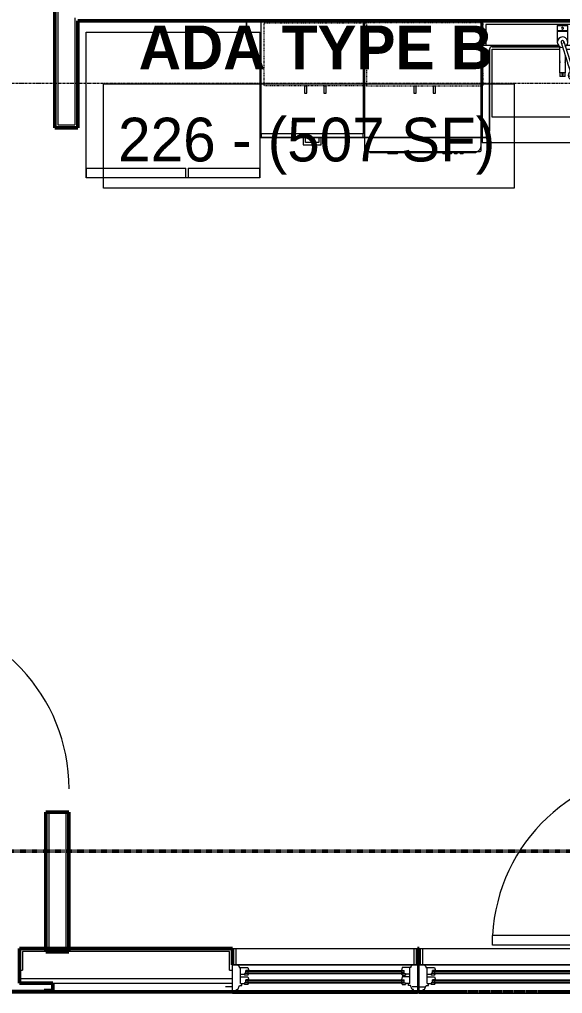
# Model space of a CAD drawing. Header units: inches. Extents: x -4218 to -1830, y 9767 to 12426.
# Drawn here: x -3104 to -2992.3, y 9979.8 to 10180.3 of the extents above; entities that cross this region are included whole.
import ezdxf

# ---------------------------------------------------------------- set-up
doc = ezdxf.new("R2010")
doc.units = ezdxf.units.IN
doc.header["$MEASUREMENT"] = 0
for name, pattern in [('Dash', [0.25, 0.125, -0.125]), ('Dash 1_16_', [0.125, 0.0625, -0.0625]), ('Grid Line 1_2_', [0.875, 0.5, -0.125, 0.125, -0.125])]:
    doc.linetypes.add(name, pattern=pattern)
for name, color, linetype, lineweight in [('0-1', 7, 'Continuous', 5), ('0-2', 252, 'Continuous', 9), ('A-AREA-IDEN', 2, 'Continuous', 9), ('A-DOOR-1', 10, 'Continuous', 9), ('A-DOOR-2', 50, 'Continuous', 20), ('A-GLAZ-1', 151, 'Continuous', 9), ('A-GLAZ-2', 151, 'Continuous', 20), ('A-GLAZ-3', 151, 'Continuous', 50), ('A-WALL', 113, 'Continuous', 13), ('A-WALL-1', 7, 'Continuous', 50), ('A-WALL-2', 250, 'Continuous', 13), ('A-WALL-7', 113, 'Continuous', 9), ('A-WALL-8', 113, 'Continuous', 50), ('C-PROP-LINE-1', 91, 'Dash 1_16_', 50), ('P-SANR-FIXT-1', 10, 'Continuous', 9), ('P-SANR-FIXT-3', 252, 'Continuous', 9), ('Q-CASE-1', 253, 'Continuous', 9), ('Q-CASE-2', 252, 'Continuous', 9), ('Q-CASE-3', 10, 'Continuous', 9), ('Q-CASE-4', 10, 'Dash', 9), ('Q-CASE-5', 254, 'Continuous', 9), ('Q-SPCQ-1', 10, 'Continuous', 9), ('Q-SPCQ-2', 253, 'Continuous', 9), ('Q-SPCQ-3', 252, 'Continuous', 9), ('Q-SPCQ-4', 254, 'Continuous', 9), ('S-GRID-1', 1, 'Grid Line 1_2_', 9)]:
    doc.layers.add(name, color=color, linetype=linetype, lineweight=lineweight)
doc.styles.add('Century Gothic', font='ufonts.com_century-gothic.ttf', dxfattribs={"height": 9})
doc.styles.add('Century Gothic_B', font='GOTHICB.TTF', dxfattribs={"height": 9})

# ---------------------------------------------------------------- blocks, each defined once
blk = doc.blocks.new('SWING - SINGLE - FLUSH - 36_ x 80_ - OFFSET PIVOT DOOR AT MAGIC PAK AND WASHER_DRYER-3199415-BACKGROUND - 2ND FLOOR')
at = {"layer": 'A-DOOR-1'}
blk.add_arc((18, -2.38), 36.07, 180, 266.8211, dxfattribs=at)
at = {"layer": 'A-DOOR-2'}
for p, q in [((16, -2.38), (16, -38.39)), ((18, -2.38), (16, -2.38)), ((18, -2.38), (18, -38.39)), ((18, -38.39), (16, -38.39))]:
    blk.add_line(p, q, dxfattribs=at)
blk = doc.blocks.new('Refrigerator_-_Side-by-Side_6047 - 36_ X 30_-1372843-BACKGROUND - 2ND FLOOR')
at = {"layer": 'Q-SPCQ-1'}
for p, q in [((-17.88, 15.58), (17.87, 15.58)), ((-17.88, -14.42), (-17.88, 15.58)), ((-17.88, 15.58), (-3.13, 15.58)), ((-17.88, 15.58), (-17.88, 13.58)), ((-3.13, 13.58), (-3.13, 15.58)), ((-2.63, 15.58), (17.87, 15.58)), ((-2.63, 15.58), (-2.63, 13.58)), ((17.87, 15.58), (17.87, -14.42)), ((17.87, 13.58), (17.87, 15.58)), ((-3.13, 13.58), (-17.88, 13.58)), ((17.87, 13.58), (-2.63, 13.58)), ((17.87, -14.42), (-17.88, -14.42))]:
    blk.add_line(p, q, dxfattribs=at)
blk = doc.blocks.new('Dishwasher_15404 - 34_ counter-V21-BACKGROUND - 2ND FLOOR')
at = {"layer": 'Q-SPCQ-1'}
for p, q in [((25.8, 24), (24, 24)), ((26.68, 24), (25.8, 24)), ((26.87, 22.93), (26.87, 23.8)), ((26.87, 0.2), (26.87, 22.93)), ((26.87, 22.91), (27.12, 22.91)), ((27.12, 22.91), (27.12, 1.09)), ((27.37, 20.28), (27.12, 20.28)), ((27.37, 20.28), (27.37, 19.69)), ((27.12, 19.69), (27.37, 19.69)), ((27.37, 19.1), (27.12, 19.1)), ((27.12, 18.51), (27.37, 18.51)), ((27.37, 19.1), (27.37, 18.51)), ((27.37, 17.92), (27.12, 17.92)), ((27.12, 17.33), (27.37, 17.33)), ((27.37, 16.74), (27.12, 16.74)), ((27.12, 16.15), (27.37, 16.15)), ((27.37, 17.92), (27.37, 17.33)), ((27.37, 16.74), (27.37, 16.15)), ((27.37, 6.79), (27.12, 6.79)), ((27.37, 6.79), (27.37, 5.81)), ((27.12, 4.82), (27.37, 4.82)), ((27.37, 5.81), (27.37, 4.82)), ((26.87, 1.09), (27.12, 1.09)), ((24, 0), (26.68, 0))]:
    blk.add_line(p, q, dxfattribs=at)
for centre, radius, start, end in [((25.8, 22.93), 1.07, 360, 90), ((26.68, 23.8), 0.197, 0, 90), ((26.68, 0.2), 0.197, 270, 360), ((26.68, 0.2), 0.197, 270, 345)]:
    blk.add_arc(centre, radius, start, end, dxfattribs=at)
at = {"layer": 'Q-SPCQ-2'}
for p, q in [((0.37, 24), (0, 24)), ((0, 0), (0.37, 0))]:
    blk.add_line(p, q, dxfattribs=at)
at = {"layer": 'Q-SPCQ-3'}
for p, q in [((5.07, 24), (0.37, 24)), ((24, 24), (5.1, 24)), ((0.37, 0), (2.55, 0)), ((2.64, 0), (24, 0))]:
    blk.add_line(p, q, dxfattribs=at)
at = {"layer": 'Q-SPCQ-4'}
blk.add_line((0, 24), (0, 0), dxfattribs=at)
blk = doc.blocks.new('Vanity Cabinet-Double Door - 33_-V24-BACKGROUND - 2ND FLOOR')
at = {"layer": 'Q-CASE-1'}
for p, q in [((-15.76, -0.38), (-15.76, 0)), ((-15.76, 0), (-15.76, -0.38)), ((17.24, 0), (17.24, -0.38)), ((17.24, -0.38), (17.24, 0))]:
    blk.add_line(p, q, dxfattribs=at)
at = {"layer": 'Q-CASE-2'}
for p, q in [((-15.76, -5.06), (-15.76, -0.38)), ((-15.76, -0.38), (-15.76, -5.06)), ((-15.01, -0.75), (-15.01, -5.06)), ((16.49, -0.75), (-15.01, -0.75)), ((16.49, -5.06), (16.49, -0.75))]:
    blk.add_line(p, q, dxfattribs=at)
at = {"layer": 'Q-CASE-5'}
for p, q in [((-15.76, 0), (17.24, 0)), ((17.24, 0), (-15.76, 0)), ((17.24, 0), (-15.76, 0))]:
    blk.add_line(p, q, dxfattribs=at)
blk = doc.blocks.new('Base Cabinet 3 Drawer 230 - Base Cabinet 3 Drawer 230 21_-2554957-BACKGROUND - 2ND FLOOR')
at = {"layer": 'Q-CASE-1'}
for p, q in [((-9.76, -0.31), (-9.76, -0.01)), ((11.24, 0), (11.24, -0.38)), ((-1.14, -24), (-0.64, -24)), ((2.61, -24), (2.11, -24))]:
    blk.add_line(p, q, dxfattribs=at)
at = {"layer": 'Q-CASE-2'}
for p, q in [((-9.76, -23.25), (-9.76, -0.38)), ((11.24, -0.38), (11.24, -2.52)), ((11.24, -2.61), (11.24, -23.25)), ((-9.76, -23.25), (-9.76, -24)), ((11.24, -23.25), (-9.76, -23.25)), ((-9.76, -24), (11.24, -24)), ((-1.14, -24), (-0.64, -24)), ((2.61, -24), (2.11, -24)), ((11.24, -24), (11.24, -23.25))]:
    blk.add_line(p, q, dxfattribs=at)
at = {"layer": 'Q-CASE-3'}
for p, q in [((-1.14, -24), (-1.14, -25.5)), ((-0.64, -25), (-0.64, -24)), ((2.11, -24), (2.11, -25)), ((2.61, -25.5), (2.61, -24)), ((-1.14, -25.5), (2.61, -25.5)), ((2.11, -25), (-0.64, -25))]:
    blk.add_line(p, q, dxfattribs=at)
at = {"layer": 'Q-CASE-5'}
for p, q in [((-9.76, 0), (11.24, 0)), ((-1.14, -24), (-0.64, -24)), ((2.61, -24), (2.11, -24))]:
    blk.add_line(p, q, dxfattribs=at)
blk = doc.blocks.new('300 Series Wall Hung Cabinet_302 - 24_ X 24_-2588623-BACKGROUND - 2ND FLOOR')
at = {"layer": 'Q-CASE-3'}
for p, q in [((-2.25, -13.19), (-1.76, -13.19)), ((-2.25, -13.19), (-2.25, -14.69)), ((-1.76, -14.69), (-1.76, -13.19)), ((1.75, -13.19), (2.24, -13.19)), ((1.75, -13.19), (1.75, -14.69)), ((2.24, -14.69), (2.24, -13.19)), ((-2.25, -14.69), (-1.76, -14.69)), ((1.75, -14.69), (2.24, -14.69))]:
    blk.add_line(p, q, dxfattribs=at)
at = {"layer": 'Q-CASE-4'}
for p, q in [((12, -0.19), (-12, -0.19)), ((-12, -0.19), (-12, -13.19)), ((12, -13.19), (12, -0.19)), ((-12, -13.19), (12, -13.19))]:
    blk.add_line(p, q, dxfattribs=at)
blk = doc.blocks.new('kitchen_faucet_14143 - kitchen_faucet_14143-2439044-BACKGROUND - 2ND FLOOR')
at = {"layer": 'P-SANR-FIXT-1'}
for p, q in [((-6.3, 0.57), (-7.09, 0.57)), ((-7.09, -0.57), (-7.09, 0.57)), ((-0.9, 0.59), (-6.3, 0.59)), ((-6.3, 0.57), (-6.3, 0.59)), ((-6.3, 0.42), (-6.3, 0.5)), ((-6.3, 0.3), (-6.3, 0.4)), ((-6.3, 0.29), (-6.3, 0.15)), ((-6.3, 0.15), (-6.3, 0.29)), ((-6.3, 0.15), (-6.3, -0.15)), ((-6.3, -0.15), (-6.3, 0.15)), ((-3.97, 0.59), (-4.89, 0.59)), ((2.26, 1.08), (0, 1.08)), ((2.34, 1.02), (2.1, 1.02)), ((2.26, 1.08), (2.26, -1.08)), ((3.44, 1.08), (2.34, 1.08)), ((2.34, -1.08), (2.34, 1.08)), ((3.44, 1.08), (3.44, -1.08)), ((-7.41, -2.04), (-6.99, -1.91)), ((-7.09, -0.57), (-6.3, -0.57)), ((-6.3, -0.15), (-6.3, -0.29)), ((-6.3, -0.29), (-6.3, -0.15)), ((-6.3, -0.4), (-6.3, -0.3)), ((-6.3, -0.5), (-6.3, -0.42)), ((-6.3, -0.59), (-6.3, -0.51)), ((-6.3, -0.59), (-2.83, -0.59)), ((-4.89, -0.59), (-3.97, -0.59)), ((-0.94, -0.59), (-0.9, -0.59)), ((0, -1.08), (2.26, -1.08)), ((2.1, -1.02), (2.34, -1.02)), ((2.34, -1.08), (3.44, -1.08)), ((-7.58, -2.2), (-8.24, -2.2)), ((-8.24, -2.4), (-7.58, -2.4)), ((-6.81, -2.46), (-7.23, -2.59))]:
    blk.add_line(p, q, dxfattribs=at)
at = {"layer": 'P-SANR-FIXT-1', "flags": 128}
for points in [[(-0.06, 0.29), (-0.07, 0.29), (-0.07, 0.29), (-0.07, 0.29), (-0.07, 0.29), (-0.07, 0.29), (-0.08, 0.28), (-0.08, 0.28), (-0.09, 0.28), (-0.1, 0.28), (-0.1, 0.28), (-0.11, 0.27), (-0.26, 0.23), (-0.28, 0.22), (-0.3, 0.22), (-0.46, 0.16), (-0.49, 0.16), (-0.51, 0.15), (-0.54, 0.14), (-0.57, 0.13), (-0.6, 0.12), (-0.63, 0.11), (-0.66, 0.1), (-0.69, 0.09), (-0.72, 0.08), (-0.75, 0.07), (-0.78, 0.06), (-0.82, 0.05), (-0.85, 0.04), (-0.89, 0.03), (-0.92, 0.02), (-0.96, 0.01), (-1, 0), (-1.04, -0.02), (-1.07, -0.03), (-1.11, -0.04), (-1.15, -0.05), (-1.2, -0.07), (-1.24, -0.08), (-1.28, -0.09), (-1.32, -0.11), (-1.37, -0.12), (-1.41, -0.14), (-1.46, -0.15), (-1.5, -0.16), (-1.55, -0.18), (-1.6, -0.19), (-1.65, -0.21), (-1.69, -0.23), (-1.74, -0.24), (-1.79, -0.26), (-2.49, -0.48), (-2.55, -0.5), (-2.61, -0.51), (-2.67, -0.53), (-2.72, -0.55), (-2.78, -0.57), (-2.84, -0.59), (-2.9, -0.61), (-2.96, -0.62), (-3.02, -0.64), (-3.08, -0.66), (-3.14, -0.68), (-3.19, -0.7), (-3.25, -0.72), (-3.31, -0.74), (-3.37, -0.76), (-3.43, -0.77), (-3.49, -0.79), (-3.55, -0.81), (-3.61, -0.83), (-3.67, -0.85), (-3.73, -0.87), (-3.79, -0.89), (-3.85, -0.91), (-3.91, -0.92), (-3.97, -0.94), (-4.03, -0.96), (-4.09, -0.98), (-4.15, -1), (-4.21, -1.02), (-4.26, -1.04), (-4.32, -1.05), (-4.94, -1.25), (-4.99, -1.27), (-5.04, -1.28), (-5.09, -1.3), (-5.15, -1.31), (-5.2, -1.33), (-5.44, -1.41), (-5.48, -1.42), (-5.53, -1.43), (-5.57, -1.45), (-5.62, -1.46), (-5.66, -1.48), (-5.7, -1.49), (-5.75, -1.5), (-5.79, -1.52), (-5.83, -1.53), (-5.87, -1.54), (-5.91, -1.56), (-5.95, -1.57), (-5.99, -1.58), (-6.02, -1.59), (-6.06, -1.6), (-6.1, -1.61), (-6.13, -1.63), (-6.17, -1.64), (-6.2, -1.65), (-6.23, -1.66), (-6.26, -1.67), (-6.3, -1.68), (-6.33, -1.69), (-6.36, -1.7), (-6.38, -1.71), (-6.41, -1.71), (-6.44, -1.72), (-6.47, -1.73), (-6.49, -1.74), (-6.52, -1.75), (-6.54, -1.76), (-6.57, -1.76), (-6.59, -1.77), (-6.61, -1.78), (-6.63, -1.78), (-6.65, -1.79), (-6.67, -1.8), (-6.69, -1.8), (-6.71, -1.81), (-6.73, -1.81), (-6.74, -1.82), (-6.76, -1.82), (-6.77, -1.83), (-6.79, -1.83), (-6.8, -1.84), (-6.81, -1.84), (-6.83, -1.84), (-6.84, -1.85), (-6.85, -1.85), (-6.86, -1.85), (-6.87, -1.86), (-6.87, -1.86), (-6.88, -1.86), (-6.89, -1.86), (-6.89, -1.87), (-6.9, -1.87), (-6.9, -1.87), (-6.9, -1.87), (-6.91, -1.87), (-6.91, -1.87), (-6.91, -1.87)], [(0.27, 0.18), (0.21, 0.23), (0.15, 0.28), (0.08, 0.3), (0, 0.3), (-0.08, 0.28), (-0.15, 0.25), (-0.2, 0.2), (-0.24, 0.13), (-0.27, 0.06), (-0.27, 0.01)], [(-0.22, -0.16), (-0.17, -0.22), (-0.1, -0.26), (-0.03, -0.28), (0.05, -0.29), (0.13, -0.27), (0.19, -0.23), (0.25, -0.18), (0.29, -0.12), (0.31, -0.04), (0.32, 0.03), (0.3, 0.11), (0.27, 0.18)], [(-6.61, -1.94), (-6.67, -1.9), (-6.74, -1.87), (-6.82, -1.86), (-6.9, -1.87), (-6.97, -1.9), (-7.03, -1.94), (-7.08, -2), (-7.1, -2.08), (-7.11, -2.15)], [(-0.25, -0.39), (-0.27, -0.4), (-0.3, -0.4), (-0.32, -0.41), (-0.35, -0.42), (-0.38, -0.43), (-0.41, -0.44), (-0.44, -0.45), (-0.46, -0.46), (-0.5, -0.47), (-0.53, -0.48), (-0.56, -0.49), (-0.59, -0.5), (-0.62, -0.51), (-0.66, -0.52), (-0.69, -0.53), (-0.73, -0.54), (-0.77, -0.55), (-0.8, -0.56), (-0.84, -0.58), (-0.88, -0.59), (-0.92, -0.6), (-0.96, -0.61), (-1, -0.63), (-1.04, -0.64), (-1.08, -0.65), (-1.13, -0.67), (-1.17, -0.68), (-1.22, -0.69), (-1.26, -0.71), (-1.31, -0.72), (-1.35, -0.74), (-1.4, -0.75), (-1.45, -0.77), (-1.5, -0.78), (-1.54, -0.8), (-1.59, -0.81), (-1.64, -0.83), (-1.69, -0.84), (-1.75, -0.86), (-1.8, -0.88), (-1.85, -0.89), (-1.9, -0.91), (-1.96, -0.93), (-2.01, -0.94), (-2.06, -0.96), (-2.12, -0.98), (-2.18, -1), (-2.23, -1.01), (-2.29, -1.03), (-2.34, -1.05), (-2.4, -1.07), (-2.46, -1.09), (-2.52, -1.1), (-2.57, -1.12), (-2.63, -1.14), (-2.69, -1.16), (-2.75, -1.18), (-2.81, -1.2), (-2.87, -1.21), (-2.93, -1.23), (-2.99, -1.25), (-3.05, -1.27), (-3.1, -1.29), (-3.16, -1.31), (-3.22, -1.33), (-3.28, -1.35), (-3.34, -1.37), (-3.4, -1.38), (-3.46, -1.4), (-3.52, -1.42), (-3.58, -1.44), (-3.64, -1.46), (-3.7, -1.48), (-3.76, -1.5), (-3.82, -1.52), (-3.88, -1.53), (-3.94, -1.55), (-4, -1.57), (-4.05, -1.59), (-4.11, -1.61), (-4.74, -1.8), (-4.79, -1.82), (-4.84, -1.84), (-4.89, -1.85), (-4.94, -1.87), (-4.99, -1.89), (-5.22, -1.96), (-5.27, -1.97), (-5.32, -1.99), (-5.36, -2), (-5.41, -2.02), (-5.45, -2.03), (-5.49, -2.04), (-5.54, -2.06), (-5.58, -2.07), (-5.62, -2.08), (-5.66, -2.1), (-5.7, -2.11), (-5.74, -2.12), (-5.78, -2.13), (-5.82, -2.15), (-5.85, -2.16), (-5.89, -2.17), (-5.93, -2.18), (-5.96, -2.19), (-6, -2.2), (-6.03, -2.21), (-6.06, -2.22), (-6.09, -2.23), (-6.13, -2.24), (-6.16, -2.25), (-6.19, -2.26), (-6.21, -2.27), (-6.24, -2.28), (-6.27, -2.29), (-6.3, -2.3), (-6.32, -2.3), (-6.35, -2.31), (-6.37, -2.32), (-6.39, -2.33), (-6.42, -2.33), (-6.44, -2.34), (-6.46, -2.35), (-6.48, -2.35), (-6.5, -2.36), (-6.52, -2.37), (-6.54, -2.37), (-6.55, -2.38), (-6.57, -2.38), (-6.59, -2.39), (-6.6, -2.39), (-6.61, -2.4), (-6.63, -2.4), (-6.64, -2.41), (-6.65, -2.41), (-6.66, -2.41), (-6.67, -2.42), (-6.68, -2.42), (-6.69, -2.42), (-6.7, -2.42), (-6.7, -2.43), (-6.71, -2.43), (-6.72, -2.43), (-6.72, -2.43), (-6.72, -2.43), (-6.73, -2.43), (-6.73, -2.43), (-6.73, -2.43), (-6.73, -2.43)], [(0.11, -0.27), (0.11, -0.27), (0.11, -0.27), (0.11, -0.28), (0.11, -0.28), (0.1, -0.28), (0.1, -0.28), (0.09, -0.28), (0.09, -0.28), (0.08, -0.28), (0.07, -0.29), (0.06, -0.29), (-0.08, -0.34), (-0.1, -0.34), (-0.12, -0.35), (-0.14, -0.35), (-0.16, -0.36), (-0.18, -0.37), (-0.2, -0.37), (-0.23, -0.38), (-0.25, -0.39)], [(-7.11, -2.15), (-7.1, -2.23), (-7.08, -2.3), (-7.03, -2.36), (-6.97, -2.41), (-6.9, -2.44), (-6.82, -2.45), (-6.74, -2.44), (-6.67, -2.41), (-6.61, -2.36), (-6.56, -2.3), (-6.53, -2.23), (-6.52, -2.15)]]:
    blk.add_lwpolyline(points, dxfattribs=at)
at = {"layer": 'P-SANR-FIXT-1'}
for centre, radius, start, end in [((-6.69, 0), 0.118, 0, 180), ((0, 0), 1.08, 360, 180), ((2.88, 0), 0.197, 0, 180), ((-6.83, -2.16), 0.984, 34.6289, 180), ((-6.83, -2.16), 0.63, 45, 180), ((-6.83, -2.16), 0.591, 47.2269, 168.6397), ((-6.69, 0), 0.118, 180, 360), ((0, 0), 1.08, 180, 182.3811), ((0, 0), 1.08, 212.5288, 360), ((2.88, 0), 0.197, 180, 0), ((-6.83, -2.16), 0.984, 180, 183.6246), ((-6.83, -2.16), 0.984, 195, 360), ((-6.83, -2.16), 0.63, 180, 349.6916), ((-6.83, -2.16), 0.591, 168.6397, 180), ((-6.83, -2.16), 0.591, 180, 227.1165), ((-6.83, -2.16), 0.591, 227.1165, 345.2352)]:
    blk.add_arc(centre, radius, start, end, dxfattribs=at)
for centre, major_axis, ratio, start_param, end_param in [((-3.97, 0), (0, 0.591), 0.906308, 6.021386, 6.806784), ((-3.97, 0), (0, 0.591), 0.906308, 2.617994, 3.403392), ((-8.24, -2.3), (0, 0.0984), 0.984808, 4.712389, 7.853982), ((-8.24, -2.3), (0, 0.0984), 0.984808, 1.570796, 4.712389)]:
    blk.add_ellipse(centre, major_axis=major_axis, ratio=ratio, start_param=start_param, end_param=end_param, dxfattribs=at)
blk = doc.blocks.new('Stainless Steel Farmhous Kitchen Sink - Stainless Steel Farmhous Kitchen Sink-2443921-BACKGROUND - 2ND FLOOR')
at = {"layer": 'P-SANR-FIXT-1'}
for p, q in [((-31, -16.96), (-31, -3)), ((-31, -3), (-17.09, -3)), ((-15.75, -3), (-2, -3)), ((-2, -3), (-2, -16.96)), ((-2, -16.96), (-31, -16.96)), ((-33, -21.19), (-33, -22.2)), ((0, -22.2), (0, -21.19)), ((-33, -22.2), (0, -22.2))]:
    blk.add_line(p, q, dxfattribs=at)
at = {"layer": 'P-SANR-FIXT-3'}
for p, q in [((-17.32, -2.25), (-33, -2.25)), ((-33, -2.32), (-33, -21.19)), ((-0.25, -2.25), (-15.68, -2.25)), ((0, -21.19), (0, -9.81))]:
    blk.add_line(p, q, dxfattribs=at)
blk = doc.blocks.new('300 Series Wall Hung Cabinet_302 - 21_ X 24_-2838688-BACKGROUND - 2ND FLOOR')
at = {"layer": 'Q-CASE-3'}
for p, q in [((-1.76, 14.69), (-2.25, 14.69)), ((-2.25, 14.69), (-2.25, 13.19)), ((-1.76, 13.19), (-1.76, 14.69)), ((2.24, 14.69), (1.75, 14.69)), ((1.75, 14.69), (1.75, 13.19)), ((2.24, 13.19), (2.24, 14.69)), ((-1.76, 13.19), (-2.25, 13.19)), ((2.24, 13.19), (1.75, 13.19))]:
    blk.add_line(p, q, dxfattribs=at)
at = {"layer": 'Q-CASE-4'}
for p, q in [((-10.5, 0.19), (-10.5, 13.19)), ((-10.5, 13.19), (10.5, 13.19)), ((10.5, 13.19), (10.5, 0.19)), ((10.5, 0.19), (-10.5, 0.19))]:
    blk.add_line(p, q, dxfattribs=at)
blk = doc.blocks.new('CTR - 1st Phase - Unit Layouts_rvt-1-BACKGROUND - 2ND FLOOR')
at = {"layer": 'A-WALL-1'}
for p, q in [((-3096.75, 10260.93), (-3096.75, 10158.02)), ((-3092, 10180.03), (-2939.15, 10180.03)), ((-3092, 10158.02), (-3092, 10180.03)), ((-3096.75, 10158.02), (-3096.12, 10158.02)), ((-3096.12, 10158.02), (-3092.62, 10158.02)), ((-3092.62, 10158.02), (-3092, 10158.02)), ((-3093.85, 10017.18), (-3098.6, 10017.18)), ((-3098.6, 10017.18), (-3098.6, 9988.43)), ((-3093.85, 9988.43), (-3093.85, 10017.18)), ((-3098.6, 9988.43), (-3097.97, 9988.43)), ((-3097.97, 9988.43), (-3094.47, 9988.43)), ((-3094.47, 9988.43), (-3093.85, 9988.43))]:
    blk.add_line(p, q, dxfattribs=at)
at = {"layer": 'A-WALL-2'}
for p, q in [((-3096.12, 10260.93), (-3096.12, 10158.64)), ((-3092.62, 10180.65), (-3092.62, 10158.64)), ((-3096.12, 10158.64), (-3092.62, 10158.64)), ((-3097.97, 10017.18), (-3097.97, 9989.06)), ((-3094.47, 10017.18), (-3094.47, 9989.06)), ((-3097.97, 9989.06), (-3094.47, 9989.06))]:
    blk.add_line(p, q, dxfattribs=at)
at = {"layer": 'A-WALL-7'}
for p, q in [((-2939.77, 10180.03), (-3057.25, 10180.03)), ((-3057.25, 10180.03), (-3057.25, 10179.65)), ((-3057.25, 10180.03), (-2939.77, 10180.03)), ((-3057.25, 10179.65), (-3057.25, 10180.03)), ((-3057.25, 10179.65), (-3057.25, 10177.72)), ((-3057.25, 10177.72), (-3057.25, 10179.65)), ((-3007.27, 10157.37), (-3007.27, 10174.22)), ((-3007.27, 10174.22), (-3007.27, 10157.37)), ((-3006.77, 10174.72), (-2992.86, 10174.72)), ((-2992.86, 10174.72), (-3006.77, 10174.72)), ((-3054.52, 10156.03), (-3008.1, 10156.03)), ((-3008.1, 10156.03), (-3054.52, 10156.03))]:
    blk.add_line(p, q, dxfattribs=at)
for centre, radius, start, end in [((-3006.77, 10174.22), 0.5, 90, 180), ((-3006.77, 10174.22), 0.5, 90, 180), ((-3008.77, 10157.37), 1.5, 296.6515, 0), ((-3008.77, 10157.37), 1.5, 296.6515, 360)]:
    blk.add_arc(centre, radius, start, end, dxfattribs=at)
at = {"layer": '0-2'}
for name, p in [('Base Cabinet 3 Drawer 230 - Base Cabinet 3 Drawer 230 21_-2554957-BACKGROUND - 2ND FLOOR', (-3044.51, 10180.03)), ('300 Series Wall Hung Cabinet_302 - 24_ X 24_-2588623-BACKGROUND - 2ND FLOOR', (-3020.62, 10179.84)), ('Vanity Cabinet-Double Door - 33_-V24-BACKGROUND - 2ND FLOOR', (-2993.01, 10180.03)), ('Stainless Steel Farmhous Kitchen Sink - Stainless Steel Farmhous Kitchen Sink-2443921-BACKGROUND - 2ND FLOOR', (-2975.77, 10177.22))]:
    blk.add_blockref(name, p, dxfattribs=at)
for name, p, rotation in [('300 Series Wall Hung Cabinet_302 - 21_ X 24_-2838688-BACKGROUND - 2ND FLOOR', (-3043.12, 10179.84), 180), ('Dishwasher_15404 - 34_ counter-V21-BACKGROUND - 2ND FLOOR', (-3033.02, 10180.03), 269.9999999999796), ('kitchen_faucet_14143 - kitchen_faucet_14143-2439044-BACKGROUND - 2ND FLOOR', (-2992.27, 10175.67), 89.9999999998956), ('Refrigerator_-_Side-by-Side_6047 - 36_ X 30_-1372843-BACKGROUND - 2ND FLOOR', (-3072.4, 10163.29), 180), ('SWING - SINGLE - FLUSH - 36_ x 80_ - OFFSET PIVOT DOOR AT MAGIC PAK AND WASHER_DRYER-3199415-BACKGROUND - 2ND FLOOR', (-3111.85, 10019.55), 180), ('SWING - SINGLE - FLUSH - 36_ x 80_ - OFFSET PIVOT DOOR AT MAGIC PAK AND WASHER_DRYER-3199415-BACKGROUND - 2ND FLOOR', (-2968.28, 10007.77), 269.9999999999521)]:
    blk.add_blockref(name, p, dxfattribs=dict(at, rotation=rotation))
blk = doc.blocks.new('Window-Double_Hung-Andersen-400_Series-Tilt_Wash - DOUBLE HUNG - REVERSE COTTAGE - 2ND FLOOR-2888952-BACKGROUND - 2ND FLOOR')
at = {"layer": 'A-GLAZ-1'}
for p, q in [((-18.95, 4.44), (18.95, 4.44)), ((-18.95, 1.06), (-18.95, 4.44)), ((-18.32, 1.06), (-18.32, 4.44)), ((18.32, 1.06), (18.32, 4.44)), ((18.95, 4.44), (18.95, 1.06)), ((-19.01, 2.44), (-19.01, 3.94)), ((-19.01, 3.94), (-18.95, 3.94)), ((-18.95, 2.44), (-19.01, 2.44)), ((18.95, 3.94), (19.01, 3.94)), ((19.01, 2.44), (18.95, 2.44)), ((19.01, 3.94), (19.01, 2.44)), ((18.95, 1.06), (-18.95, 1.06)), ((-16.29, -0.19), (-15.7, -0.19)), ((-16.29, -0.56), (-15.7, -0.56)), ((-15.82, -0.56), (-15.82, -0.19)), ((-15.7, -0.06), (15.7, -0.06)), ((-15.7, -0.19), (15.7, -0.19)), ((-15.7, -0.56), (15.7, -0.56)), ((-15.7, -0.69), (15.7, -0.69)), ((-15.7, -2), (15.7, -2)), ((16.29, -0.19), (15.7, -0.19)), ((16.29, -0.56), (15.7, -0.56)), ((15.82, -0.56), (15.82, -0.19)), ((-16.29, -2.13), (-15.7, -2.13)), ((-16.29, -2.5), (-15.7, -2.5)), ((-15.82, -2.5), (-15.82, -2.13)), ((-15.7, -2.13), (15.7, -2.13)), ((-15.7, -2.5), (15.7, -2.5)), ((-15.7, -2.63), (15.7, -2.63)), ((16.29, -2.13), (15.7, -2.13)), ((16.29, -2.5), (15.7, -2.5)), ((15.82, -2.5), (15.82, -2.13))]:
    blk.add_line(p, q, dxfattribs=at)
at = {"layer": 'A-GLAZ-2'}
for p, q in [((-19.01, 1.06), (19.01, 1.06)), ((-19.01, -4.81), (-19.01, 1.06)), ((-17.67, 0.78), (-18, 1.06)), ((-17.67, 0.78), (-17.67, 0.56)), ((-17.67, 0.56), (-15.86, 0.56)), ((-17.42, -2.75), (-17.42, 0.56)), ((-15.86, 0.56), (-15.7, -0.06)), ((15.86, 0.56), (15.7, -0.06)), ((17.67, 0.56), (15.86, 0.56)), ((17.42, -2.75), (17.42, 0.56)), ((17.67, 0.78), (18, 1.06)), ((17.67, 0.78), (17.67, 0.56)), ((19.01, 1.06), (19.01, -4.81)), ((-17.42, -0.81), (-16.57, -0.81)), ((-17.42, -1.38), (-15.86, -1.38)), ((-16.57, -0.69), (-16.57, -1.03)), ((-15.7, -0.69), (-16.57, -0.69)), ((-15.86, -1.03), (-16.57, -1.03)), ((-16.29, -0.69), (-16.29, -0.06)), ((-15.7, -0.06), (-16.29, -0.06)), ((-16.29, -2.63), (-16.29, -2)), ((-15.7, -2), (-16.29, -2)), ((-15.86, -1.03), (-15.7, -0.69)), ((-15.86, -1.38), (-15.7, -2)), ((15.7, -0.06), (16.29, -0.06)), ((15.86, -1.03), (15.7, -0.69)), ((15.7, -0.69), (16.57, -0.69)), ((15.86, -1.38), (15.7, -2)), ((15.7, -2), (16.29, -2)), ((15.86, -1.03), (16.57, -1.03)), ((17.42, -1.38), (15.86, -1.38)), ((16.29, -0.69), (16.29, -0.06)), ((16.29, -2.63), (16.29, -2)), ((16.57, -0.69), (16.57, -1.03)), ((17.42, -0.81), (16.57, -0.81)), ((-19.01, -3.44), (-20.51, -3.44)), ((-18.2, -4), (-17.92, -4)), ((-18.2, -4.81), (-18.2, -4)), ((-17.92, -4), (-17.61, -3.19)), ((-17.61, -3.19), (-17.14, -3.19)), ((-17.42, -2.75), (-16.57, -2.75)), ((-17.14, -3.19), (-17.14, -2.75)), ((-16.57, -2.63), (-16.57, -2.97)), ((-15.7, -2.63), (-16.57, -2.63)), ((-15.86, -2.97), (-16.57, -2.97)), ((-15.86, -2.97), (-15.7, -2.63)), ((15.86, -2.97), (15.7, -2.63)), ((15.7, -2.63), (16.57, -2.63)), ((15.86, -2.97), (16.57, -2.97)), ((16.57, -2.63), (16.57, -2.97)), ((17.42, -2.75), (16.57, -2.75)), ((17.14, -3.19), (17.14, -2.75)), ((17.61, -3.19), (17.14, -3.19)), ((17.92, -4), (17.61, -3.19)), ((18.2, -4), (17.92, -4)), ((18.2, -4.81), (18.2, -4)), ((19.01, -3.44), (20.51, -3.44)), ((19.01, -4.81), (-19.01, -4.81))]:
    blk.add_line(p, q, dxfattribs=at)
blk = doc.blocks.new('Perforated Panel at Magic-Pak - hvac panel - 2nd floor 2-2702974-BACKGROUND - 2ND FLOOR')
at = {"layer": 'A-GLAZ-3'}
for p, q in [((19.01, 4.44), (-19.01, 4.44)), ((-19.01, 4.44), (-19.01, 4.37)), ((-19.01, 4.37), (19.01, 4.37)), ((19.01, 4.37), (19.01, 4.44))]:
    blk.add_line(p, q, dxfattribs=at)
blk = doc.blocks.new('Family - ___-2835860-BACKGROUND - 2ND FLOOR')
at = {"layer": 'C-PROP-LINE-1'}
blk.add_line((-2636.92, 9980.19), (-3860.72, 9980.19), dxfattribs=at)
blk = doc.blocks.new('Family - ___-2835903-BACKGROUND - 2ND FLOOR')
at = {"layer": 'C-PROP-LINE-1'}
blk.add_line((-2096.45, 10009.09), (-3831.82, 10009.09), dxfattribs=at)
blk = doc.blocks.new('Family - ___-2835932-BACKGROUND - 2ND FLOOR')
at = {"layer": 'C-PROP-LINE-1'}
blk.add_line((-2067.55, 9980.19), (-3860.72, 9980.19), dxfattribs=at)

msp = doc.modelspace()

# ---------------------------------------------------------------- linework, layer by layer
at = {"layer": 'A-AREA-IDEN', "flags": 128}
msp.add_lwpolyline([(-3086.7, 10167.12), (-3002.2, 10167.12), (-3002.2, 10145.63), (-3086.7, 10145.63)], close=True, dxfattribs=at)
at = {"layer": 'A-WALL'}
for p, q in [((-3103.36, 9988.44), (-3103.36, 9984.63)), ((-3060.76, 9988.44), (-3103.36, 9988.44)), ((-3060.76, 9984.63), (-3060.76, 9988.44)), ((-3103.99, 9984.63), (-3103.36, 9984.63)), ((-3060.76, 9984.63), (-3060.14, 9984.63)), ((-3022.11, 9984.63), (-3021.74, 9984.63)), ((-3103.99, 9982.94), (-3060.14, 9982.94)), ((-3022.11, 9982.94), (-3021.74, 9982.94)), ((-3097.16, 9981.94), (-3060.14, 9981.94)), ((-3097.16, 9980.44), (-3060.14, 9980.44)), ((-3022.11, 9981.94), (-3021.74, 9981.94)), ((-3022.11, 9980.44), (-3021.74, 9980.44))]:
    msp.add_line(p, q, dxfattribs=at)
at = {"layer": 'A-WALL-8'}
for p, q in [((-3060.14, 9989.06), (-3103.99, 9989.06)), ((-3103.99, 9989.06), (-3103.99, 9981.94)), ((-3060.14, 9985.69), (-3060.14, 9989.06)), ((-3021.74, 9989.06), (-3022.11, 9989.06)), ((-3022.11, 9989.06), (-3022.11, 9985.69)), ((-3021.74, 9985.69), (-3021.74, 9989.06)), ((-3103.99, 9981.94), (-3097.16, 9981.94)), ((-3097.16, 9980.44), (-3098.91, 9980.44)), ((-3098.91, 9980.44), (-3098.91, 9980.19)), ((-3097.16, 9981.94), (-3097.16, 9980.44)), ((-3098.91, 9980.19), (-3060.14, 9980.19)), ((-3022.11, 9980.19), (-3021.74, 9980.19))]:
    msp.add_line(p, q, dxfattribs=at)
at = {"layer": 'S-GRID-1'}
msp.add_line((-1830.2, 10167.19), (-4168.71, 10167.19), dxfattribs=at)

# ---------------------------------------------------------------- block references
at = {"layer": '0-1'}
msp.add_blockref('CTR - 1st Phase - Unit Layouts_rvt-1-BACKGROUND - 2ND FLOOR', (0, 0), dxfattribs=at)
at = {"layer": 'A-GLAZ-1'}
for p in [(-3041.12, 9984.63), (-3002.72, 9984.63)]:
    msp.add_blockref('Window-Double_Hung-Andersen-400_Series-Tilt_Wash - DOUBLE HUNG - REVERSE COTTAGE - 2ND FLOOR-2888952-BACKGROUND - 2ND FLOOR', p, dxfattribs=at)
at = {"layer": 'A-GLAZ-1', "rotation": 180}
msp.add_blockref('Perforated Panel at Magic-Pak - hvac panel - 2nd floor 2-2702974-BACKGROUND - 2ND FLOOR', (-3117.92, 9984.63), dxfattribs=at)
at = {"layer": 'C-PROP-LINE-1'}
for name in ['Family - ___-2835860-BACKGROUND - 2ND FLOOR', 'Family - ___-2835932-BACKGROUND - 2ND FLOOR', 'Family - ___-2835903-BACKGROUND - 2ND FLOOR']:
    msp.add_blockref(name, (0, 0), dxfattribs=at)

# ---------------------------------------------------------------- texts
at = {"layer": 'A-AREA-IDEN', "char_height": 9, "attachment_point": 1}
for s, insert, width, style in [('ADA TYPE B', (-3079.45, 10179.1), 84.537, 'Century Gothic_B'), ('226 - (507 SF)', (-3083.7, 10160.12), 94.839, 'Century Gothic')]:
    msp.add_mtext(s, dxfattribs=dict(at, insert=insert, width=width, style=style))

doc.saveas('drawing.dxf')
